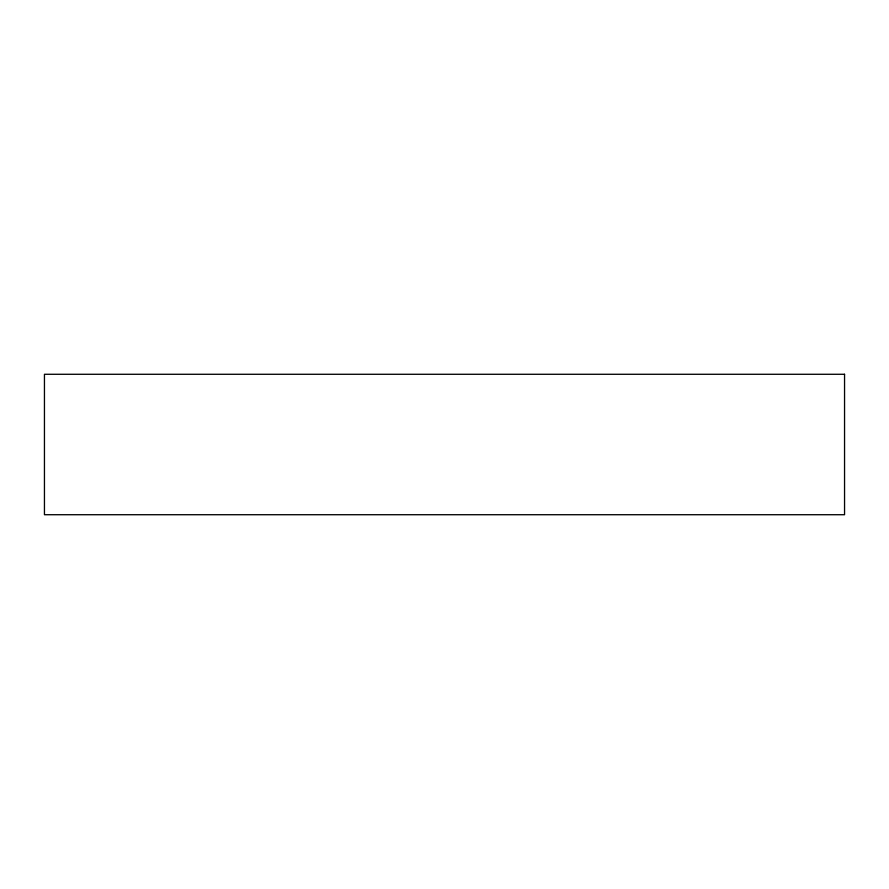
<?xml version="1.0" encoding="UTF-8"?>
<svg xmlns="http://www.w3.org/2000/svg" width="889" height="889" viewBox="0 0 889 889"><rect width="100%" height="100%" fill="white"/><g stroke="black" fill="none" stroke-linecap="round" stroke-linejoin="round"><path stroke-width="1.33" d="M844.55 374.28L44.45 374.28L44.45 514.72L844.55 514.72L844.55 374.28"/></g></svg>
